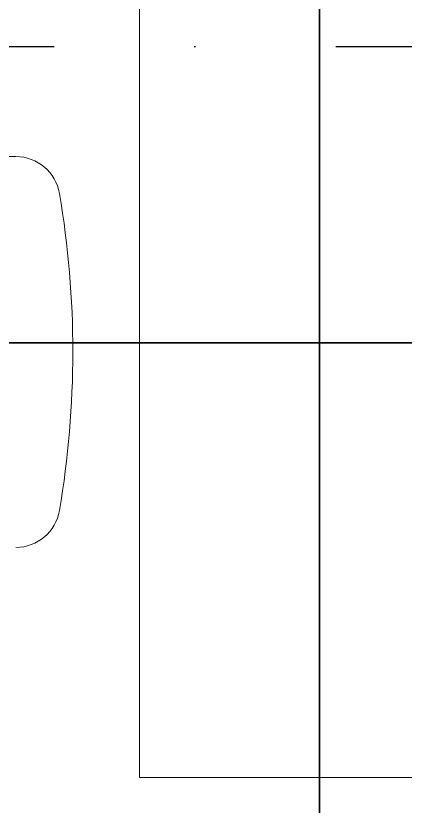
# Model space of a CAD drawing. Header units: inches. Extents: x -246178 to 57169, y -29325 to 19878.
# Drawn here: x 32057 to 32497, y -8923 to -8031 of the extents above; entities that cross this region are included whole.
import ezdxf

# ---------------------------------------------------------------- set-up
doc = ezdxf.new("R2010")
doc.units = ezdxf.units.IN
doc.header["$LTSCALE"] = 25
doc.header["$MEASUREMENT"] = 0
doc.linetypes.add('DASHDOT', pattern=[25.4, 12.7, -6.35, 0, -6.35])
doc.layers.get('0').update_dxf_attribs({"color": 8})
for name, color, linetype, lineweight in [('00-Ground Floor$0$LOADING', 253, 'Continuous', 5), ('E-LITE-CLNG-CNDT', 6, 'DASHDOT', 35), ('F-ALRM-CLNG-CNDT', 51, 'DASHDOT', 25)]:
    doc.layers.add(name, color=color, linetype=linetype, lineweight=lineweight)

# ---------------------------------------------------------------- blocks, each defined once
blk = doc.blocks.new('00-Ground Floor$0$GF21043-P')
at = {"color": 0}
for p, q in [((0.8, 0), (0.8, 0.75)), ((-0.8, 0), (0.8, 0))]:
    blk.add_line(p, q, dxfattribs=at)
blk = doc.blocks.new('00-Ground Floor$0$GF21018-P')
at = {"color": 0}
blk.add_line((-0.2207, 0.47563), (-0.2207, 0.0675), dxfattribs=at)
for centre, radius, start, end in [((-0.0001, -0.52948), 1.06948, 80.36712, 99.63288), ((-0.1707, 0.47563), 0.05, 99.63288, 180), ((0.17049, 0.47563), 0.05, 0, 80.36712)]:
    blk.add_arc(centre, radius, start, end, dxfattribs=at)
blk = doc.blocks.new('00-Ground Floor$0$A$Ce9e1c4c3')
at = {"color": 254, "linetype": 'Continuous'}
for p, q in [((-67600, -10217.43), (-67600, -7067.43)), ((-68550.49, -8400), (-64050.49, -8400))]:
    blk.add_line(p, q, dxfattribs=at)
blk = doc.blocks.new('00-Ground Floor')
at = {"color": 254}
blk.add_blockref('00-Ground Floor$0$A$Ce9e1c4c3', (100000, 0), dxfattribs=at)
at = {"layer": '00-Ground Floor$0$LOADING', "extrusion": (-2.34731e-18, 2.24019e-05, 1), "xscale": 1000, "yscale": 1000, "zscale": 1000, "rotation": 270}
blk.add_blockref('00-Ground Floor$0$GF21043-P', (32196.8, -8090.68, -0.19), dxfattribs=at)
at = {"layer": '00-Ground Floor$0$LOADING', "extrusion": (-7.77426e-06, 2.24021e-05, 1), "xscale": 1000, "yscale": 1000, "zscale": 1000, "rotation": 269.9985892449481}
blk.add_blockref('00-Ground Floor$0$GF21018-P', (31581.42, -8410.47, -0.44), dxfattribs=at)

msp = doc.modelspace()

# ---------------------------------------------------------------- linework, layer by layer
at = {"layer": 'F-ALRM-CLNG-CNDT'}
msp.add_lwpolyline([(30512.82, -8065.55), (33825.69, -8065.55, -0.414214), (33900.69, -8140.55), (33900.69, -8488.58)], format="xyb", dxfattribs=at)

# ---------------------------------------------------------------- block references
at = {"layer": 'E-LITE-CLNG-CNDT'}
msp.add_blockref('00-Ground Floor', (0, 0), dxfattribs=at)

doc.saveas('drawing.dxf')
